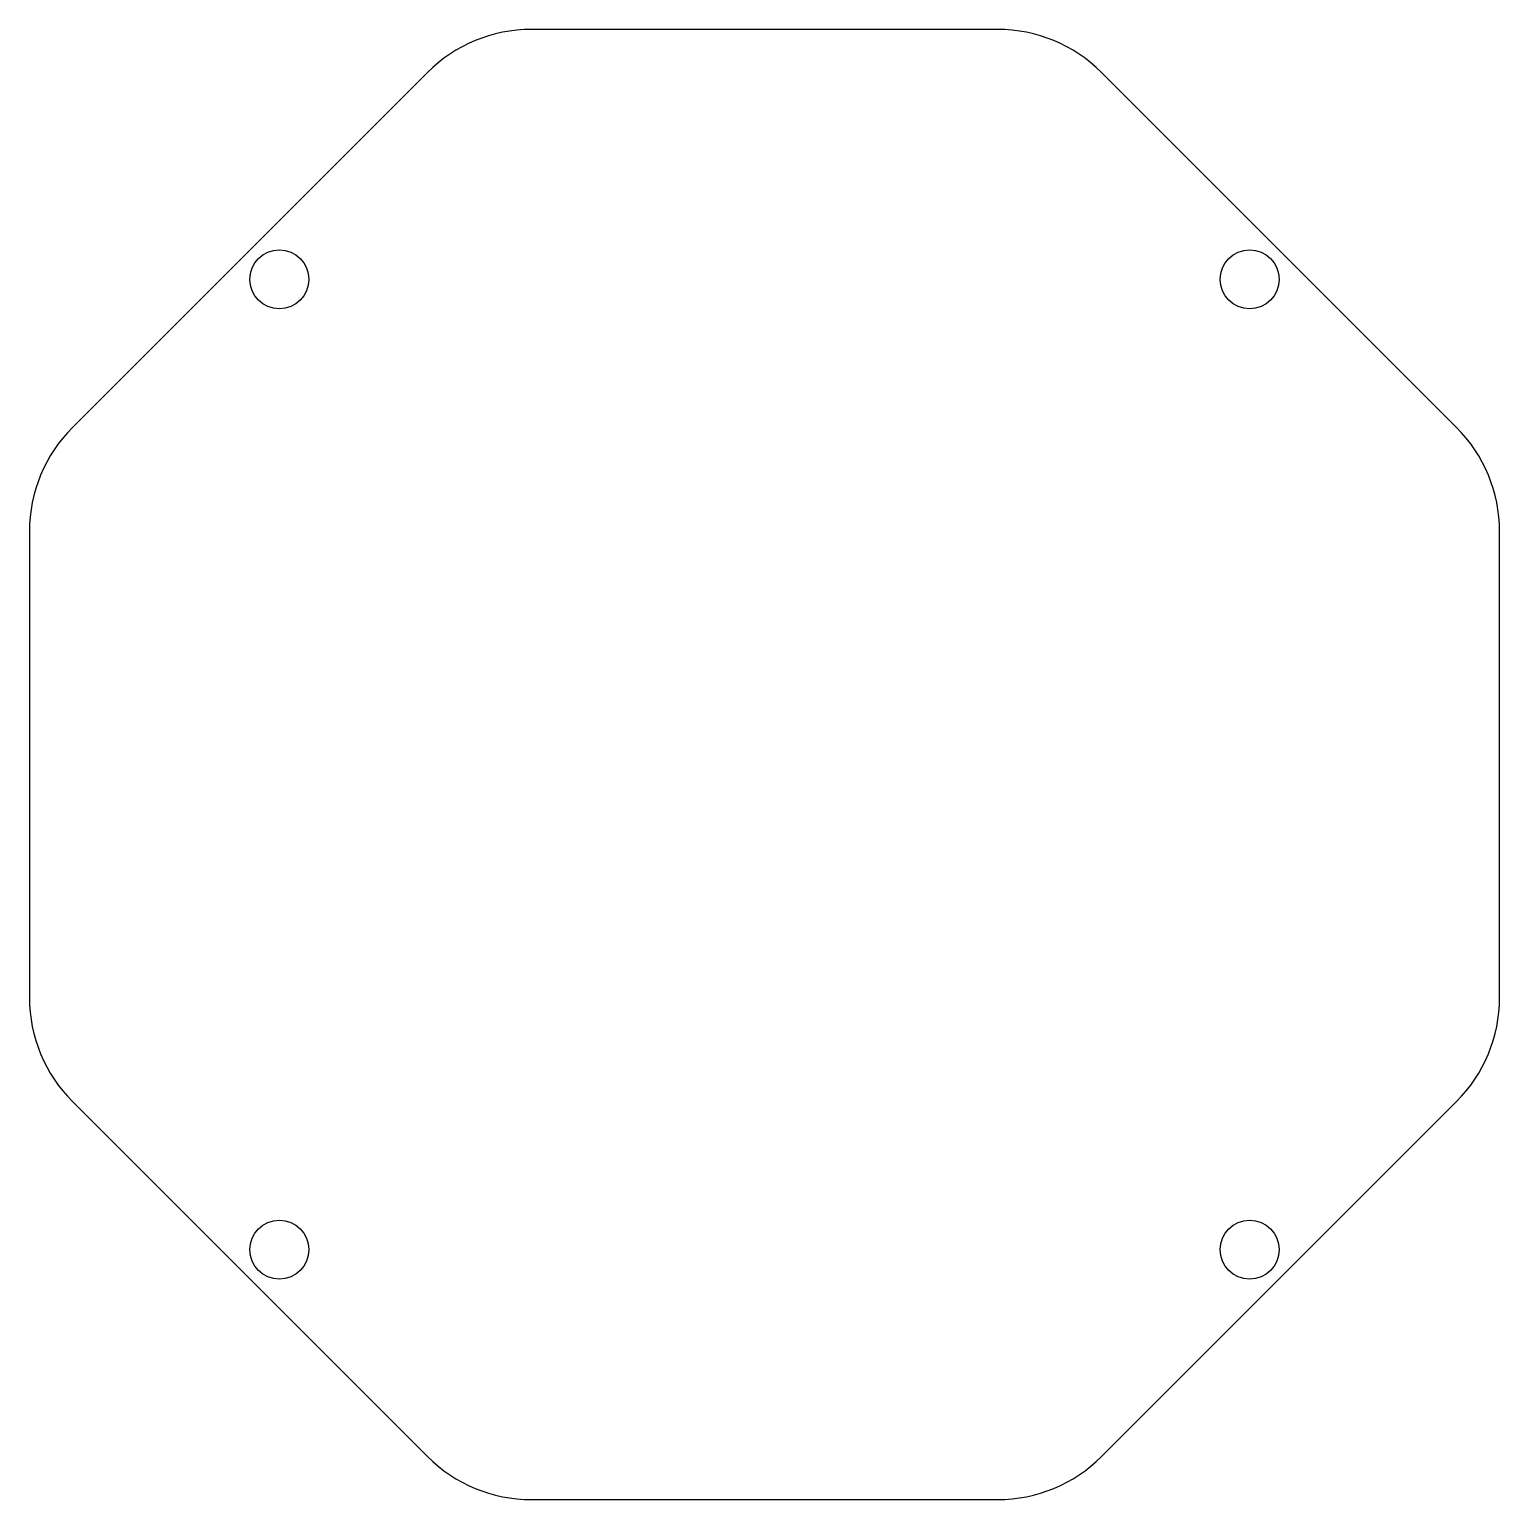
# Model space of a CAD drawing. Header units: millimetres. Extents: x -25 to 25, y -25 to 25.
import ezdxf

# ---------------------------------------------------------------- set-up
doc = ezdxf.new("R2010")
doc.units = ezdxf.units.MM
doc.layers.get('0').update_dxf_attribs({"linetype": 'CONTINUOUS'})

msp = doc.modelspace()

# ---------------------------------------------------------------- linework, layer by layer
msp.add_lwpolyline([(-11.464, 23.536), (-15, 20), (-20, 15), (-23.536, 11.464, 0.198912), (-25, 7.929), (-25, -7.929, 0.198912), (-23.536, -11.464), (-20, -15), (-15, -20), (-11.464, -23.536, 0.198912), (-7.929, -25), (7.929, -25, 0.198912), (11.464, -23.536), (15, -20), (20, -15), (23.536, -11.464, 0.198912), (25, -7.929), (25, 7.929, 0.198912), (23.536, 11.464), (20, 15), (15, 20), (11.464, 23.536, 0.198912), (7.929, 25), (-7.929, 25, 0.198912)], format="xyb", close=True)
for centre in [(-16.5, 16.5), (16.5, 16.5), (-16.5, -16.5), (16.5, -16.5)]:
    msp.add_circle(centre, 1)

doc.saveas('drawing.dxf')
